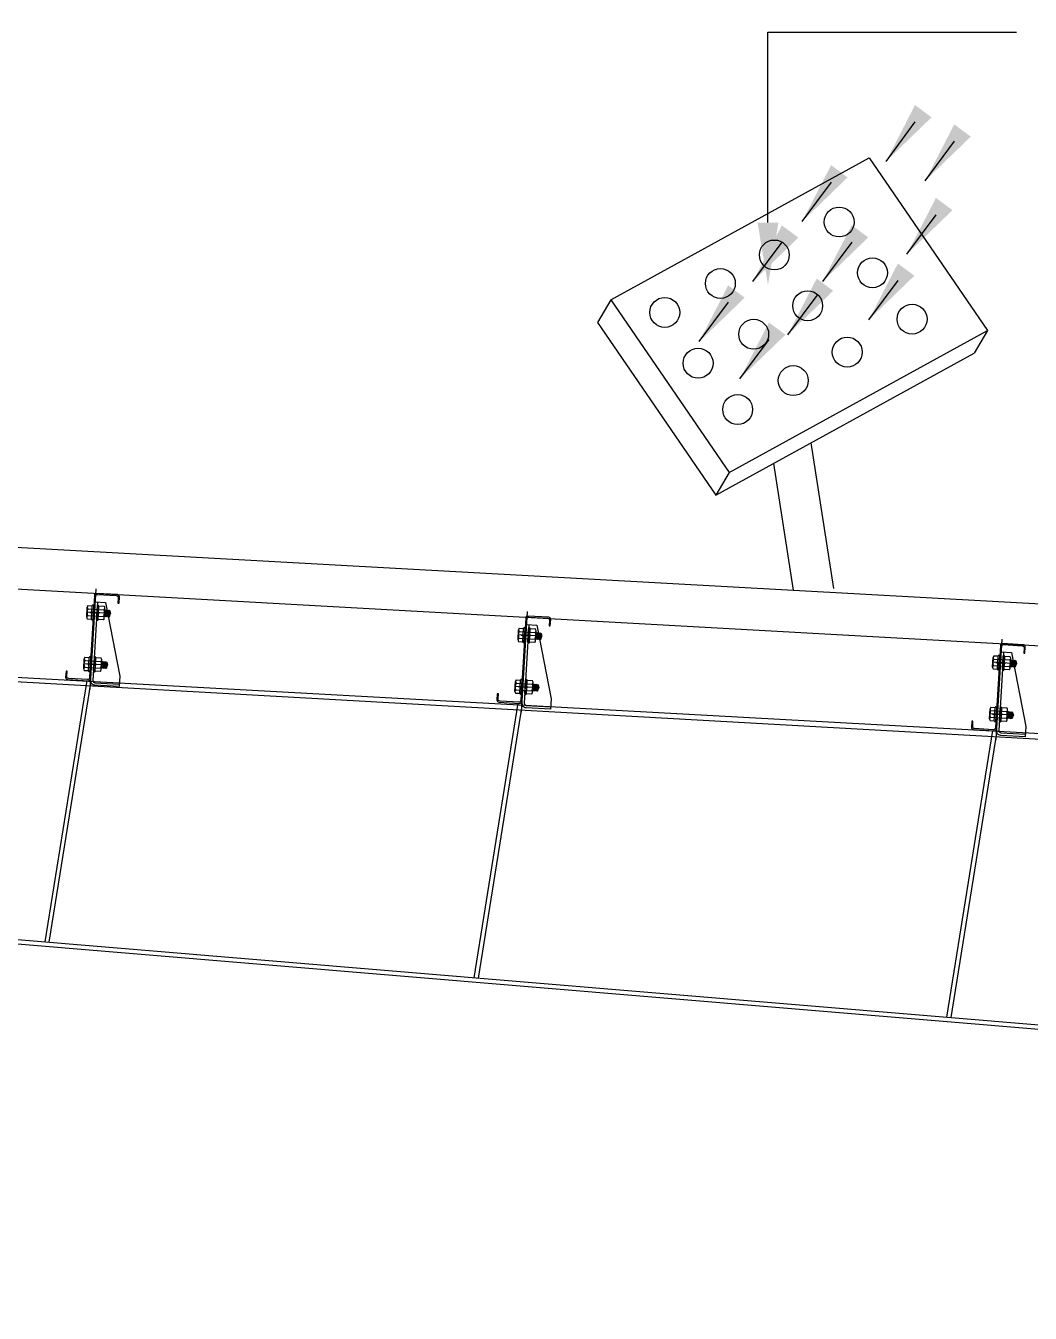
# Model space of a CAD drawing. Header units: metres. Extents: x 31037 to 31490, y -4422 to -3483.
# Drawn here: x 31283.174 to 31285.587, y -4401.51 to -4398.418 of the extents above; entities that cross this region are included whole.
import ezdxf

# ---------------------------------------------------------------- set-up
doc = ezdxf.new("R2010")
doc.units = ezdxf.units.M
doc.header["$LTSCALE"] = 30
doc.header["$MEASUREMENT"] = 0
doc.linetypes.add('DASHDOT', pattern=[1, 0.5, -0.25, 0, -0.25])
doc.layers.get('0').update_dxf_attribs({"color": 30, "lineweight": 40})
for name, color, linetype in [('COLUMN', 2, 'Continuous'), ('JSC-G-Grid Line', 250, 'DASHDOT'), ('JSC-U-Steel', 21, 'Continuous'), ('STEEL', 33, 'Continuous')]:
    doc.layers.add(name, color=color, linetype=linetype)
doc.layers.add('DIM', color=5, linetype='Continuous', lineweight=25)
doc.layers.add('JSC-4D-Bolt', color=240, linetype='Continuous', lineweight=18)
doc.styles.add('DIM', font='times.ttf')
doc.styles.add('ROMANS', font='stylu.ttf', dxfattribs={"width": 0.75})
doc.dimstyles.new('STANDARD$7', dxfattribs={"dimtxt": 0.18, "dimasz": 7, "dimexe": 0.18, "dimexo": 0.0625, "dimgap": 0.09, "dimtad": 0, "dimtih": 1, "dimtoh": 1, "dimdec": 3, "dimzin": 0, "dimdsep": 46, "dimtxsty": 'ROMANS', "dimcen": 0.09, "dimclrd": 3, "dimclrt": 2, "dimaunit": 1, "dimadec": 0, "dimazin": 0, "dimtfac": 1, "dimtdec": 3, "dimtofl": 0, "dimtmove": 2, "dimatfit": 3, "dimfxl": 0, "dimtolj": 1, "dimtzin": 0, "dimarcsym": 0})

msp = doc.modelspace()

# ---------------------------------------------------------------- linework, layer by layer
at = {"color": 0, "lineweight": 25}
for p, q in [((31283.32091, -4399.99044, -0.00012), (31283.22015, -4400.61813, -0.00012)), ((31283.33078, -4399.99203, -0.00012), (31283.23014, -4400.61896, -0.00012)), ((31284.35672, -4400.04487, -0.00012), (31284.25088, -4400.70424, -0.00012)), ((31284.3666, -4400.04646, -0.00012), (31284.26087, -4400.70507, -0.00012)), ((31285.49665, -4400.11085), (31285.38617, -4400.79908)), ((31285.50652, -4400.11243), (31285.39616, -4400.79991))]:
    msp.add_line(p, q, dxfattribs=at)
for points in [[(31167.82867, -4400.32318), (31195.40861, -4398.41783), (31224.35861, -4400.41783), (31260.50861, -4398.41783), (31295.28496, -4400.34183)], [(31167.83556, -4400.42294), (31195.40861, -4398.51807), (31224.35792, -4400.51802), (31260.50861, -4398.51798), (31295.27944, -4400.44168)]]:
    msp.add_lwpolyline(points, dxfattribs=at)
at = {"layer": 'COLUMN', "color": 0, "lineweight": 25}
for p, q in [((31284.57936, -4399.07586), (31285.19987, -4398.73481)), ((31285.19987, -4398.73481), (31285.48442, -4399.14962)), ((31284.57936, -4399.07586), (31284.54747, -4399.13041)), ((31284.57936, -4399.07586), (31284.86391, -4399.49067)), ((31284.54747, -4399.13041), (31284.83202, -4399.54521)), ((31284.86391, -4399.49067), (31285.48442, -4399.14962)), ((31285.48442, -4399.14962), (31285.45253, -4399.20417)), ((31284.83202, -4399.54521), (31285.45253, -4399.20417)), ((31285.05996, -4399.41993), (31285.11409, -4399.76941)), ((31284.86391, -4399.49067), (31284.83202, -4399.54521)), ((31284.97014, -4399.4693), (31285.0173, -4399.77378))]:
    msp.add_line(p, q, dxfattribs=at)
for centre in [(31285.12804, -4398.8892), (31284.9724, -4398.96837), (31285.20809, -4399.01122), (31284.84276, -4399.03681), (31285.05244, -4399.09039), (31284.70923, -4399.10637), (31285.30314, -4399.12252), (31284.9228, -4399.15883), (31285.1475, -4399.20169), (31284.78927, -4399.22839), (31285.01785, -4399.27013), (31284.88433, -4399.33969)]:
    msp.add_circle(centre, 0.03592, dxfattribs=at)
at = {"layer": 'DIM', "color": 0, "lineweight": 25}
msp.add_lwpolyline([(31284.95708, -4398.89066), (31284.95708, -4398.43293), (31285.55432, -4398.43293)], dxfattribs=at)
msp.add_solid([(31284.98208, -4398.89066), (31284.95708, -4399.04066), (31284.93208, -4398.89066)], dxfattribs=at)
at = {"layer": 'JSC-4D-Bolt', "color": 0, "linetype": 'Continuous', "lineweight": 25}
for p, q in [((31283.32092, -4399.83829, -0.00012), (31283.32233, -4399.81443, -0.00012)), ((31283.37797, -4399.82969, -0.00012), (31283.32163, -4399.82636, -0.00012)), ((31283.32342, -4399.81849, -0.00012), (31283.36273, -4399.82081, -0.00012)), ((31283.32389, -4399.81053, -0.00012), (31283.33415, -4399.81114, -0.00012)), ((31283.32822, -4399.82675, -0.00012), (31283.35163, -4399.82813, -0.00012)), ((31283.33228, -4399.84295, -0.00012), (31283.33415, -4399.81114, -0.00012)), ((31283.35262, -4399.82819, -0.00012), (31283.33361, -4399.82707, -0.00012)), ((31283.33609, -4399.84318, -0.00012), (31283.33797, -4399.81136, -0.00012)), ((31283.34462, -4399.84368, -0.00012), (31283.3465, -4399.81187, -0.00012)), ((31283.34843, -4399.84391, -0.00012), (31283.35031, -4399.81209, -0.00012)), ((31283.3632, -4399.81285, -0.00012), (31283.35031, -4399.81209, -0.00012)), ((31283.36289, -4399.84077, -0.00012), (31283.3643, -4399.81691, -0.00012)), ((31283.3649, -4399.83557, -0.00012), (31283.36347, -4399.83088, -0.00012)), ((31283.36672, -4399.83701, -0.00012), (31283.3637, -4399.82706, -0.00012)), ((31283.36772, -4399.83574, -0.00012), (31283.36392, -4399.82324, -0.00012)), ((31283.36402, -4399.82149, -0.00012), (31283.36501, -4399.82227, -0.00012)), ((31283.36501, -4399.82227, -0.00012), (31283.36601, -4399.821, -0.00012)), ((31283.36955, -4399.83717, -0.00012), (31283.36501, -4399.82227, -0.00012)), ((31283.37055, -4399.8359, -0.00012), (31283.36601, -4399.821, -0.00012)), ((31283.36601, -4399.821, -0.00012), (31283.36784, -4399.82244, -0.00012)), ((31283.36784, -4399.82244, -0.00012), (31283.36884, -4399.82117, -0.00012)), ((31283.37238, -4399.83734, -0.00012), (31283.36784, -4399.82244, -0.00012)), ((31283.37338, -4399.83607, -0.00012), (31283.36884, -4399.82117, -0.00012)), ((31283.36884, -4399.82117, -0.00012), (31283.37067, -4399.82261, -0.00012)), ((31283.37067, -4399.82261, -0.00012), (31283.37167, -4399.82133, -0.00012)), ((31283.3752, -4399.83751, -0.00012), (31283.37067, -4399.82261, -0.00012)), ((31283.3762, -4399.83624, -0.00012), (31283.37167, -4399.82133, -0.00012)), ((31283.37167, -4399.82133, -0.00012), (31283.37349, -4399.82277, -0.00012)), ((31283.37349, -4399.82277, -0.00012), (31283.3745, -4399.8215, -0.00012)), ((31283.37624, -4399.8318, -0.00012), (31283.37349, -4399.82277, -0.00012)), ((31283.37628, -4399.82737, -0.00012), (31283.3745, -4399.8215, -0.00012)), ((31283.3745, -4399.8215, -0.00012), (31283.37632, -4399.82294, -0.00012)), ((31283.3762, -4399.83624, -0.00012), (31283.37632, -4399.82294, -0.00012)), ((31283.3762, -4399.83624, -0.00012), (31283.37797, -4399.82969, -0.00012)), ((31283.37632, -4399.82294, -0.00012), (31283.37797, -4399.82969, -0.00012)), ((31283.32201, -4399.84235, -0.00012), (31283.33228, -4399.84295, -0.00012)), ((31283.32248, -4399.83439, -0.00012), (31283.3618, -4399.83672, -0.00012)), ((31283.36133, -4399.84467, -0.00012), (31283.34843, -4399.84391, -0.00012)), ((31283.36312, -4399.83679, -0.00012), (31283.36389, -4399.83684, -0.00012)), ((31283.36389, -4399.83684, -0.00012), (31283.36324, -4399.8347, -0.00012)), ((31283.36389, -4399.83684, -0.00012), (31283.3649, -4399.83557, -0.00012)), ((31283.3649, -4399.83557, -0.00012), (31283.36672, -4399.83701, -0.00012)), ((31283.36672, -4399.83701, -0.00012), (31283.36772, -4399.83574, -0.00012)), ((31283.36772, -4399.83574, -0.00012), (31283.36955, -4399.83717, -0.00012)), ((31283.36955, -4399.83717, -0.00012), (31283.37055, -4399.8359, -0.00012)), ((31283.37055, -4399.8359, -0.00012), (31283.37238, -4399.83734, -0.00012)), ((31283.37238, -4399.83734, -0.00012), (31283.37338, -4399.83607, -0.00012)), ((31283.37338, -4399.83607, -0.00012), (31283.3752, -4399.83751, -0.00012)), ((31283.3752, -4399.83751, -0.00012), (31283.3762, -4399.83624, -0.00012)), ((31284.35674, -4399.89272, -0.00012), (31284.35815, -4399.86886, -0.00012)), ((31284.41378, -4399.88412, -0.00012), (31284.35744, -4399.88079, -0.00012)), ((31284.3583, -4399.88882, -0.00012), (31284.39761, -4399.89114, -0.00012)), ((31284.35924, -4399.87291, -0.00012), (31284.39855, -4399.87523, -0.00012)), ((31284.35971, -4399.86496, -0.00012), (31284.36997, -4399.86557, -0.00012)), ((31284.36404, -4399.88118, -0.00012), (31284.38744, -4399.88256, -0.00012)), ((31284.36809, -4399.89738, -0.00012), (31284.36997, -4399.86557, -0.00012)), ((31284.38844, -4399.88262, -0.00012), (31284.36943, -4399.8815, -0.00012)), ((31284.3719, -4399.89761, -0.00012), (31284.37378, -4399.86579, -0.00012)), ((31284.38044, -4399.89811, -0.00012), (31284.38232, -4399.86629, -0.00012)), ((31284.38425, -4399.89834, -0.00012), (31284.38613, -4399.86652, -0.00012)), ((31284.39902, -4399.86728, -0.00012), (31284.38613, -4399.86652, -0.00012)), ((31284.3987, -4399.8952, -0.00012), (31284.40011, -4399.87134, -0.00012)), ((31284.39894, -4399.89122, -0.00012), (31284.39971, -4399.89127, -0.00012)), ((31284.39971, -4399.89127, -0.00012), (31284.39906, -4399.88913, -0.00012)), ((31284.40071, -4399.89, -0.00012), (31284.39929, -4399.88531, -0.00012)), ((31284.40254, -4399.89143, -0.00012), (31284.39951, -4399.88149, -0.00012)), ((31284.39971, -4399.89127, -0.00012), (31284.40071, -4399.89, -0.00012)), ((31284.40354, -4399.89016, -0.00012), (31284.39974, -4399.87767, -0.00012)), ((31284.39984, -4399.87592, -0.00012), (31284.40083, -4399.8767, -0.00012)), ((31284.40071, -4399.89, -0.00012), (31284.40254, -4399.89143, -0.00012)), ((31284.40083, -4399.8767, -0.00012), (31284.40183, -4399.87543, -0.00012)), ((31284.40537, -4399.8916, -0.00012), (31284.40083, -4399.8767, -0.00012)), ((31284.40637, -4399.89033, -0.00012), (31284.40183, -4399.87543, -0.00012)), ((31284.40183, -4399.87543, -0.00012), (31284.40366, -4399.87687, -0.00012)), ((31284.40254, -4399.89143, -0.00012), (31284.40354, -4399.89016, -0.00012)), ((31284.40354, -4399.89016, -0.00012), (31284.40537, -4399.8916, -0.00012)), ((31284.40366, -4399.87687, -0.00012), (31284.40466, -4399.8756, -0.00012)), ((31284.40819, -4399.89177, -0.00012), (31284.40366, -4399.87687, -0.00012)), ((31284.40919, -4399.8905, -0.00012), (31284.40466, -4399.8756, -0.00012)), ((31284.40466, -4399.8756, -0.00012), (31284.40649, -4399.87703, -0.00012)), ((31284.40537, -4399.8916, -0.00012), (31284.40637, -4399.89033, -0.00012)), ((31284.40637, -4399.89033, -0.00012), (31284.40819, -4399.89177, -0.00012)), ((31284.40649, -4399.87703, -0.00012), (31284.40749, -4399.87576, -0.00012)), ((31284.41102, -4399.89193, -0.00012), (31284.40649, -4399.87703, -0.00012)), ((31284.41202, -4399.89066, -0.00012), (31284.40749, -4399.87576, -0.00012)), ((31284.40749, -4399.87576, -0.00012), (31284.40931, -4399.8772, -0.00012)), ((31284.40819, -4399.89177, -0.00012), (31284.40919, -4399.8905, -0.00012)), ((31284.40919, -4399.8905, -0.00012), (31284.41102, -4399.89193, -0.00012)), ((31284.40931, -4399.8772, -0.00012), (31284.41031, -4399.87593, -0.00012)), ((31284.41206, -4399.88623, -0.00012), (31284.40931, -4399.8772, -0.00012)), ((31284.4121, -4399.8818, -0.00012), (31284.41031, -4399.87593, -0.00012)), ((31284.41031, -4399.87593, -0.00012), (31284.41214, -4399.87737, -0.00012)), ((31284.41102, -4399.89193, -0.00012), (31284.41202, -4399.89066, -0.00012)), ((31284.41202, -4399.89066, -0.00012), (31284.41214, -4399.87737, -0.00012)), ((31284.41202, -4399.89066, -0.00012), (31284.41378, -4399.88412, -0.00012)), ((31284.41214, -4399.87737, -0.00012), (31284.41378, -4399.88412, -0.00012)), ((31284.35783, -4399.89678, -0.00012), (31284.36809, -4399.89738, -0.00012)), ((31284.39714, -4399.8991, -0.00012), (31284.38425, -4399.89834, -0.00012)), ((31283.31361, -4399.96208, -0.00012), (31283.31502, -4399.93821, -0.00012)), ((31283.37066, -4399.95347, -0.00012), (31283.31432, -4399.95015, -0.00012)), ((31283.31611, -4399.94227, -0.00012), (31283.35543, -4399.94459, -0.00012)), ((31283.31658, -4399.93432, -0.00012), (31283.32684, -4399.93492, -0.00012)), ((31283.32091, -4399.95054, -0.00012), (31283.34432, -4399.95192, -0.00012)), ((31283.32497, -4399.96674, -0.00012), (31283.32684, -4399.93492, -0.00012)), ((31283.34532, -4399.95198, -0.00012), (31283.3263, -4399.95085, -0.00012)), ((31283.32878, -4399.96696, -0.00012), (31283.33066, -4399.93515, -0.00012)), ((31283.33731, -4399.96747, -0.00012), (31283.33919, -4399.93565, -0.00012)), ((31283.34112, -4399.96769, -0.00012), (31283.343, -4399.93588, -0.00012)), ((31283.35589, -4399.93664, -0.00012), (31283.343, -4399.93588, -0.00012)), ((31283.35558, -4399.96456, -0.00012), (31283.35699, -4399.94069, -0.00012)), ((31283.35759, -4399.95935, -0.00012), (31283.35616, -4399.95467, -0.00012)), ((31283.35941, -4399.96079, -0.00012), (31283.35639, -4399.95085, -0.00012)), ((31283.36041, -4399.95952, -0.00012), (31283.35661, -4399.94703, -0.00012)), ((31283.35671, -4399.94528, -0.00012), (31283.3577, -4399.94606, -0.00012)), ((31283.3577, -4399.94606, -0.00012), (31283.35871, -4399.94479, -0.00012)), ((31283.36224, -4399.96096, -0.00012), (31283.3577, -4399.94606, -0.00012)), ((31283.36324, -4399.95969, -0.00012), (31283.35871, -4399.94479, -0.00012)), ((31283.35871, -4399.94479, -0.00012), (31283.36053, -4399.94622, -0.00012)), ((31283.36053, -4399.94622, -0.00012), (31283.36153, -4399.94495, -0.00012)), ((31283.36507, -4399.96112, -0.00012), (31283.36053, -4399.94622, -0.00012)), ((31283.36607, -4399.95985, -0.00012), (31283.36153, -4399.94495, -0.00012)), ((31283.36153, -4399.94495, -0.00012), (31283.36336, -4399.94639, -0.00012)), ((31283.36336, -4399.94639, -0.00012), (31283.36436, -4399.94512, -0.00012)), ((31283.36789, -4399.96129, -0.00012), (31283.36336, -4399.94639, -0.00012)), ((31283.36889, -4399.96002, -0.00012), (31283.36436, -4399.94512, -0.00012)), ((31283.36436, -4399.94512, -0.00012), (31283.36618, -4399.94656, -0.00012)), ((31283.36618, -4399.94656, -0.00012), (31283.36719, -4399.94529, -0.00012)), ((31283.36893, -4399.95559, -0.00012), (31283.36618, -4399.94656, -0.00012)), ((31283.36897, -4399.95116, -0.00012), (31283.36719, -4399.94529, -0.00012)), ((31283.36719, -4399.94529, -0.00012), (31283.36901, -4399.94672, -0.00012)), ((31283.36889, -4399.96002, -0.00012), (31283.36901, -4399.94672, -0.00012)), ((31283.36889, -4399.96002, -0.00012), (31283.37066, -4399.95347, -0.00012)), ((31283.36901, -4399.94672, -0.00012), (31283.37066, -4399.95347, -0.00012)), ((31285.49666, -4399.9587), (31285.49807, -4399.93483)), ((31285.55371, -4399.95009), (31285.49737, -4399.94676)), ((31285.49822, -4399.9548), (31285.53754, -4399.95712)), ((31285.49916, -4399.93889), (31285.53848, -4399.94121)), ((31285.49963, -4399.93093), (31285.5099, -4399.93154)), ((31285.50397, -4399.94715), (31285.52737, -4399.94854)), ((31285.50802, -4399.96336), (31285.5099, -4399.93154)), ((31285.52837, -4399.9486), (31285.50936, -4399.94747)), ((31285.51183, -4399.96358), (31285.51371, -4399.93177)), ((31285.52036, -4399.96409), (31285.52224, -4399.93227)), ((31285.52418, -4399.96431), (31285.52605, -4399.9325)), ((31285.53895, -4399.93326), (31285.52605, -4399.9325)), ((31285.53863, -4399.96117), (31285.54004, -4399.93731)), ((31285.53964, -4399.95724), (31285.53899, -4399.95511)), ((31285.54064, -4399.95597), (31285.53921, -4399.95129)), ((31285.54246, -4399.95741), (31285.53944, -4399.94747)), ((31285.53964, -4399.95724), (31285.54064, -4399.95597)), ((31285.54346, -4399.95614), (31285.53966, -4399.94365)), ((31285.53977, -4399.9419), (31285.54076, -4399.94268)), ((31285.54064, -4399.95597), (31285.54246, -4399.95741)), ((31285.54076, -4399.94268), (31285.54176, -4399.9414)), ((31285.54529, -4399.95758), (31285.54076, -4399.94268)), ((31285.54629, -4399.95631), (31285.54176, -4399.9414)), ((31285.54176, -4399.9414), (31285.54358, -4399.94284)), ((31285.54246, -4399.95741), (31285.54346, -4399.95614)), ((31285.54346, -4399.95614), (31285.54529, -4399.95758)), ((31285.54358, -4399.94284), (31285.54458, -4399.94157)), ((31285.54812, -4399.95774), (31285.54358, -4399.94284)), ((31285.54912, -4399.95647), (31285.54458, -4399.94157)), ((31285.54458, -4399.94157), (31285.54641, -4399.94301)), ((31285.54529, -4399.95758), (31285.54629, -4399.95631)), ((31285.54629, -4399.95631), (31285.54812, -4399.95774)), ((31285.54641, -4399.94301), (31285.54741, -4399.94174)), ((31285.55094, -4399.95791), (31285.54641, -4399.94301)), ((31285.55195, -4399.95664), (31285.54741, -4399.94174)), ((31285.54741, -4399.94174), (31285.54924, -4399.94318)), ((31285.54812, -4399.95774), (31285.54912, -4399.95647)), ((31285.54912, -4399.95647), (31285.55094, -4399.95791)), ((31285.54924, -4399.94318), (31285.55024, -4399.94191)), ((31285.55198, -4399.95221), (31285.54924, -4399.94318)), ((31285.55202, -4399.94778), (31285.55024, -4399.94191)), ((31285.55024, -4399.94191), (31285.55206, -4399.94334)), ((31285.55094, -4399.95791), (31285.55195, -4399.95664)), ((31285.55195, -4399.95664), (31285.55206, -4399.94334)), ((31285.55195, -4399.95664), (31285.55371, -4399.95009)), ((31285.55206, -4399.94334), (31285.55371, -4399.95009)), ((31283.3147, -4399.96613, -0.00012), (31283.32497, -4399.96674, -0.00012)), ((31283.31517, -4399.95818, -0.00012), (31283.35449, -4399.9605, -0.00012)), ((31283.35402, -4399.96845, -0.00012), (31283.34112, -4399.96769, -0.00012)), ((31283.35581, -4399.96058, -0.00012), (31283.35658, -4399.96062, -0.00012)), ((31283.35658, -4399.96062, -0.00012), (31283.35593, -4399.95849, -0.00012)), ((31283.35658, -4399.96062, -0.00012), (31283.35759, -4399.95935, -0.00012)), ((31283.35759, -4399.95935, -0.00012), (31283.35941, -4399.96079, -0.00012)), ((31283.35941, -4399.96079, -0.00012), (31283.36041, -4399.95952, -0.00012)), ((31283.36041, -4399.95952, -0.00012), (31283.36224, -4399.96096, -0.00012)), ((31283.36224, -4399.96096, -0.00012), (31283.36324, -4399.95969, -0.00012)), ((31283.36324, -4399.95969, -0.00012), (31283.36507, -4399.96112, -0.00012)), ((31283.36507, -4399.96112, -0.00012), (31283.36607, -4399.95985, -0.00012)), ((31283.36607, -4399.95985, -0.00012), (31283.36789, -4399.96129, -0.00012)), ((31283.36789, -4399.96129, -0.00012), (31283.36889, -4399.96002, -0.00012)), ((31285.49775, -4399.96275), (31285.50802, -4399.96336)), ((31285.53707, -4399.96507), (31285.52418, -4399.96431)), ((31285.53886, -4399.9572), (31285.53964, -4399.95724)), ((31284.34943, -4400.0165, -0.00012), (31284.35084, -4399.99264, -0.00012)), ((31284.40647, -4400.0079, -0.00012), (31284.35013, -4400.00457, -0.00012)), ((31284.35099, -4400.01261, -0.00012), (31284.3903, -4400.01493, -0.00012)), ((31284.35193, -4399.9967, -0.00012), (31284.39124, -4399.99902, -0.00012)), ((31284.3524, -4399.98874, -0.00012), (31284.36266, -4399.98935, -0.00012)), ((31284.35673, -4400.00496, -0.00012), (31284.38013, -4400.00634, -0.00012)), ((31284.36078, -4400.02117, -0.00012), (31284.36266, -4399.98935, -0.00012)), ((31284.38113, -4400.0064, -0.00012), (31284.36212, -4400.00528, -0.00012)), ((31284.3646, -4400.02139, -0.00012), (31284.36647, -4399.98957, -0.00012)), ((31284.37313, -4400.02189, -0.00012), (31284.37501, -4399.99008, -0.00012)), ((31284.37694, -4400.02212, -0.00012), (31284.37882, -4399.9903, -0.00012)), ((31284.39171, -4399.99107, -0.00012), (31284.37882, -4399.9903, -0.00012)), ((31284.39139, -4400.01898, -0.00012), (31284.3928, -4399.99512, -0.00012)), ((31284.39163, -4400.01501, -0.00012), (31284.3924, -4400.01505, -0.00012)), ((31284.3924, -4400.01505, -0.00012), (31284.39175, -4400.01292, -0.00012)), ((31284.3934, -4400.01378, -0.00012), (31284.39198, -4400.0091, -0.00012)), ((31284.39523, -4400.01522, -0.00012), (31284.3922, -4400.00528, -0.00012)), ((31284.3924, -4400.01505, -0.00012), (31284.3934, -4400.01378, -0.00012)), ((31284.39623, -4400.01395, -0.00012), (31284.39243, -4400.00146, -0.00012)), ((31284.39253, -4399.99971, -0.00012), (31284.39352, -4400.00048, -0.00012)), ((31284.3934, -4400.01378, -0.00012), (31284.39523, -4400.01522, -0.00012)), ((31284.39352, -4400.00048, -0.00012), (31284.39452, -4399.99921, -0.00012)), ((31284.39806, -4400.01539, -0.00012), (31284.39352, -4400.00048, -0.00012)), ((31284.39906, -4400.01411, -0.00012), (31284.39452, -4399.99921, -0.00012)), ((31284.39452, -4399.99921, -0.00012), (31284.39635, -4400.00065, -0.00012)), ((31284.39523, -4400.01522, -0.00012), (31284.39623, -4400.01395, -0.00012)), ((31284.39623, -4400.01395, -0.00012), (31284.39806, -4400.01539, -0.00012)), ((31284.39635, -4400.00065, -0.00012), (31284.39735, -4399.99938, -0.00012)), ((31284.40088, -4400.01555, -0.00012), (31284.39635, -4400.00065, -0.00012)), ((31284.40188, -4400.01428, -0.00012), (31284.39735, -4399.99938, -0.00012)), ((31284.39735, -4399.99938, -0.00012), (31284.39918, -4400.00082, -0.00012)), ((31284.39806, -4400.01539, -0.00012), (31284.39906, -4400.01411, -0.00012)), ((31284.39906, -4400.01411, -0.00012), (31284.40088, -4400.01555, -0.00012)), ((31284.39918, -4400.00082, -0.00012), (31284.40018, -4399.99955, -0.00012)), ((31284.40371, -4400.01572, -0.00012), (31284.39918, -4400.00082, -0.00012)), ((31284.40471, -4400.01445, -0.00012), (31284.40018, -4399.99955, -0.00012)), ((31284.40018, -4399.99955, -0.00012), (31284.402, -4400.00098, -0.00012)), ((31284.40088, -4400.01555, -0.00012), (31284.40188, -4400.01428, -0.00012)), ((31284.40188, -4400.01428, -0.00012), (31284.40371, -4400.01572, -0.00012)), ((31284.402, -4400.00098, -0.00012), (31284.403, -4399.99971, -0.00012)), ((31284.40475, -4400.01002, -0.00012), (31284.402, -4400.00098, -0.00012)), ((31284.40479, -4400.00558, -0.00012), (31284.403, -4399.99971, -0.00012)), ((31284.403, -4399.99971, -0.00012), (31284.40483, -4400.00115, -0.00012)), ((31284.40371, -4400.01572, -0.00012), (31284.40471, -4400.01445, -0.00012)), ((31284.40471, -4400.01445, -0.00012), (31284.40483, -4400.00115, -0.00012)), ((31284.40471, -4400.01445, -0.00012), (31284.40647, -4400.0079, -0.00012)), ((31284.40483, -4400.00115, -0.00012), (31284.40647, -4400.0079, -0.00012)), ((31284.35052, -4400.02056, -0.00012), (31284.36078, -4400.02117, -0.00012)), ((31284.38983, -4400.02288, -0.00012), (31284.37694, -4400.02212, -0.00012)), ((31285.48935, -4400.08248), (31285.49076, -4400.05862)), ((31285.5464, -4400.07388), (31285.49006, -4400.07055)), ((31285.49091, -4400.07858), (31285.53023, -4400.0809)), ((31285.49185, -4400.06267), (31285.53117, -4400.06499)), ((31285.49232, -4400.05472), (31285.50259, -4400.05533)), ((31285.49666, -4400.07094), (31285.52006, -4400.07232)), ((31285.50071, -4400.08714), (31285.50259, -4400.05533)), ((31285.52106, -4400.07238), (31285.50205, -4400.07126)), ((31285.50452, -4400.08737), (31285.5064, -4400.05555)), ((31285.51305, -4400.08787), (31285.51493, -4400.05605)), ((31285.51687, -4400.0881), (31285.51874, -4400.05628)), ((31285.53164, -4400.05704), (31285.51874, -4400.05628)), ((31285.53132, -4400.08496), (31285.53273, -4400.0611)), ((31285.53233, -4400.08103), (31285.53168, -4400.07889)), ((31285.53333, -4400.07976), (31285.5319, -4400.07507)), ((31285.53515, -4400.08119), (31285.53213, -4400.07125)), ((31285.53233, -4400.08103), (31285.53333, -4400.07976)), ((31285.53615, -4400.07992), (31285.53235, -4400.06743)), ((31285.53246, -4400.06568), (31285.53345, -4400.06646)), ((31285.53333, -4400.07976), (31285.53515, -4400.08119)), ((31285.53345, -4400.06646), (31285.53445, -4400.06519)), ((31285.53798, -4400.08136), (31285.53345, -4400.06646)), ((31285.53898, -4400.08009), (31285.53445, -4400.06519)), ((31285.53445, -4400.06519), (31285.53627, -4400.06663)), ((31285.53515, -4400.08119), (31285.53615, -4400.07992)), ((31285.53615, -4400.07992), (31285.53798, -4400.08136)), ((31285.53627, -4400.06663), (31285.53727, -4400.06536)), ((31285.54081, -4400.08153), (31285.53627, -4400.06663)), ((31285.54181, -4400.08026), (31285.53727, -4400.06536)), ((31285.53727, -4400.06536), (31285.5391, -4400.06679)), ((31285.53798, -4400.08136), (31285.53898, -4400.08009)), ((31285.53898, -4400.08009), (31285.54081, -4400.08153)), ((31285.5391, -4400.06679), (31285.5401, -4400.06552)), ((31285.54363, -4400.08169), (31285.5391, -4400.06679)), ((31285.54464, -4400.08042), (31285.5401, -4400.06552)), ((31285.5401, -4400.06552), (31285.54193, -4400.06696)), ((31285.54081, -4400.08153), (31285.54181, -4400.08026)), ((31285.54181, -4400.08026), (31285.54363, -4400.08169)), ((31285.54193, -4400.06696), (31285.54293, -4400.06569)), ((31285.54468, -4400.07599), (31285.54193, -4400.06696)), ((31285.54471, -4400.07156), (31285.54293, -4400.06569)), ((31285.54293, -4400.06569), (31285.54475, -4400.06713)), ((31285.54363, -4400.08169), (31285.54464, -4400.08042)), ((31285.54464, -4400.08042), (31285.54475, -4400.06713)), ((31285.54464, -4400.08042), (31285.5464, -4400.07388)), ((31285.54475, -4400.06713), (31285.5464, -4400.07388)), ((31285.49045, -4400.08654), (31285.50071, -4400.08714)), ((31285.52976, -4400.08886), (31285.51687, -4400.0881)), ((31285.53155, -4400.08098), (31285.53233, -4400.08103))]:
    msp.add_line(p, q, dxfattribs=at)
for centre, radius, start, end in [((31283.34615, -4399.82781, -0.00012), 0.02457, 157.69559, 195.54488), ((31283.32896, -4399.81482, -0.00012), 0.00664, 139.75034, 213.49013), ((31283.33606, -4399.81125, -0.00012), 0.00191, 356.62051, 176.62051), ((31283.34841, -4399.81198, -0.00012), 0.00191, 356.62051, 176.62051), ((31283.33907, -4399.82739, -0.00012), 0.02457, 337.69559, 15.54488), ((31283.35767, -4399.81652, -0.00012), 0.00664, 319.75034, 33.49013), ((31283.32755, -4399.83868, -0.00012), 0.00664, 139.75034, 213.49013), ((31283.33418, -4399.84307, -0.00012), 0.00191, 176.62051, 356.62051), ((31283.34653, -4399.8438, -0.00012), 0.00191, 176.62051, 356.62051), ((31283.35626, -4399.84038, -0.00012), 0.00664, 319.75034, 33.49013), ((31284.37188, -4399.86568, -0.00012), 0.00191, 356.62051, 176.62051), ((31284.36337, -4399.89311, -0.00012), 0.00664, 139.75034, 213.49013), ((31284.38197, -4399.88224, -0.00012), 0.02457, 157.69559, 195.54488), ((31284.36478, -4399.86925, -0.00012), 0.00664, 139.75034, 213.49013), ((31284.38422, -4399.86641, -0.00012), 0.00191, 356.62051, 176.62051), ((31284.39208, -4399.89481, -0.00012), 0.00664, 319.75034, 33.49013), ((31284.37488, -4399.88182, -0.00012), 0.02457, 337.69559, 15.54488), ((31284.39348, -4399.87094, -0.00012), 0.00664, 319.75034, 33.49013), ((31284.37, -4399.89749, -0.00012), 0.00191, 176.62051, 356.62051), ((31284.38235, -4399.89822, -0.00012), 0.00191, 176.62051, 356.62051), ((31283.33884, -4399.95159, -0.00012), 0.02457, 157.69559, 195.54488), ((31283.32165, -4399.93861, -0.00012), 0.00664, 139.75034, 213.49013), ((31283.32875, -4399.93503, -0.00012), 0.00191, 356.62051, 176.62051), ((31283.3411, -4399.93576, -0.00012), 0.00191, 356.62051, 176.62051), ((31283.33176, -4399.95118, -0.00012), 0.02457, 337.69559, 15.54488), ((31283.35036, -4399.9403, -0.00012), 0.00664, 319.75034, 33.49013), ((31285.50329, -4399.95909), 0.00664, 139.75034, 213.49013), ((31285.52189, -4399.94821), 0.02457, 157.69559, 195.54488), ((31285.5047, -4399.93523), 0.00664, 139.75034, 213.49013), ((31285.5118, -4399.93165), 0.00191, 356.62051, 176.62051), ((31285.52415, -4399.93238), 0.00191, 356.62051, 176.62051), ((31285.51481, -4399.94779), 0.02457, 337.69559, 15.54488), ((31285.53341, -4399.93692), 0.00664, 319.75034, 33.49013), ((31283.32024, -4399.96247, -0.00012), 0.00664, 139.75034, 213.49013), ((31283.32687, -4399.96685, -0.00012), 0.00191, 176.62051, 356.62051), ((31283.33922, -4399.96758, -0.00012), 0.00191, 176.62051, 356.62051), ((31283.34895, -4399.96416, -0.00012), 0.00664, 319.75034, 33.49013), ((31284.36457, -4399.98946, -0.00012), 0.00191, 356.62051, 176.62051), ((31285.50992, -4399.96347), 0.00191, 176.62051, 356.62051), ((31285.52227, -4399.9642), 0.00191, 176.62051, 356.62051), ((31285.532, -4399.96078), 0.00664, 319.75034, 33.49013), ((31284.35606, -4400.0169, -0.00012), 0.00664, 139.75034, 213.49013), ((31284.37466, -4400.00602, -0.00012), 0.02457, 157.69559, 195.54488), ((31284.35747, -4399.99303, -0.00012), 0.00664, 139.75034, 213.49013), ((31284.37691, -4399.99019, -0.00012), 0.00191, 356.62051, 176.62051), ((31284.38477, -4400.01859, -0.00012), 0.00664, 319.75034, 33.49013), ((31284.36757, -4400.0056, -0.00012), 0.02457, 337.69559, 15.54488), ((31284.38618, -4399.99473, -0.00012), 0.00664, 319.75034, 33.49013), ((31284.36269, -4400.02128, -0.00012), 0.00191, 176.62051, 356.62051), ((31284.37504, -4400.02201, -0.00012), 0.00191, 176.62051, 356.62051), ((31285.49598, -4400.08287), 0.00664, 139.75034, 213.49013), ((31285.51458, -4400.072), 0.02457, 157.69559, 195.54488), ((31285.49739, -4400.05901), 0.00664, 139.75034, 213.49013), ((31285.50449, -4400.05544), 0.00191, 356.62051, 176.62051), ((31285.51684, -4400.05617), 0.00191, 356.62051, 176.62051), ((31285.5075, -4400.07158), 0.02457, 337.69559, 15.54488), ((31285.5261, -4400.0607), 0.00664, 319.75034, 33.49013), ((31285.50261, -4400.08725), 0.00191, 176.62051, 356.62051), ((31285.51496, -4400.08798), 0.00191, 176.62051, 356.62051), ((31285.52469, -4400.08457), 0.00664, 319.75034, 33.49013)]:
    msp.add_arc(centre, radius, start, end, dxfattribs=at)
at = {"layer": 'JSC-G-Grid Line', "color": 0, "lineweight": 25}
for p, q in [((31283.34294, -4399.77038, -0.00012), (31283.32867, -4400.01209, -0.00012)), ((31284.37876, -4399.82481, -0.00012), (31284.36448, -4400.06652, -0.00012)), ((31285.51868, -4399.89079), (31285.50441, -4400.1325))]:
    msp.add_line(p, q, dxfattribs=at)
at = {"layer": 'JSC-U-Steel', "color": 0, "lineweight": 25}
for p, q in [((31293.77861, -4400.56781, -0.00007), (31282.53408, -4399.949, -0.00007)), ((31282.49741, -4400.56777, -0.00007), (31293.77861, -4401.51023, -0.00007))]:
    msp.add_line(p, q, dxfattribs=at)
at = {"layer": 'JSC-U-Steel', "color": 0, "lineweight": 25, "elevation": -0.00012}
for points in [[(31283.39593, -4399.80433), (31283.39848, -4399.80448), (31283.39936, -4399.7895, 0.4142136), (31283.39466, -4399.78422), (31283.34475, -4399.78127, 0.4142136), (31283.33947, -4399.78597), (31283.32779, -4399.98362, -0.4142136), (31283.32251, -4399.98832), (31283.27769, -4399.98567, -0.4142136), (31283.27299, -4399.98039), (31283.27372, -4399.96796), (31283.27118, -4399.96781), (31283.27029, -4399.98278, 0.4142136), (31283.27499, -4399.98807), (31283.3249, -4399.99102, 0.4142136), (31283.33019, -4399.98632), (31283.34186, -4399.78866, -0.4142136), (31283.34715, -4399.78397), (31283.39197, -4399.78661, -0.4142136), (31283.39667, -4399.7919), (31283.39593, -4399.80433)], [(31283.34709, -4399.80182), (31283.33595, -4399.99049, 0.4142136), (31283.34065, -4399.99578), (31283.39955, -4399.99926)], [(31284.43175, -4399.85876), (31284.43429, -4399.85891), (31284.43518, -4399.84393, 0.4142136), (31284.43048, -4399.83865), (31284.38057, -4399.8357, 0.4142136), (31284.37528, -4399.8404), (31284.36361, -4400.03805, -0.4142136), (31284.35833, -4400.04275), (31284.3135, -4400.0401, -0.4142136), (31284.30881, -4400.03481), (31284.30954, -4400.02239), (31284.30699, -4400.02224), (31284.30611, -4400.03721, 0.4142136), (31284.31081, -4400.0425), (31284.36072, -4400.04544, 0.4142136), (31284.36601, -4400.04075), (31284.37768, -4399.84309, -0.4142136), (31284.38296, -4399.83839), (31284.42779, -4399.84104, -0.4142136), (31284.43248, -4399.84633), (31284.43175, -4399.85876)], [(31284.38291, -4399.85625), (31284.37177, -4400.04492, 0.4142136), (31284.37647, -4400.05021), (31284.43536, -4400.05368)]]:
    msp.add_lwpolyline(points, format="xyb", dxfattribs=at)
for points in [[(31283.40067, -4399.98029), (31283.39919, -4400.00525), (31283.3403, -4400.00177, -0.4142136), (31283.32996, -4399.99014), (31283.3411, -4399.80147), (31283.36606, -4399.80294)], [(31284.43648, -4400.03472), (31284.43501, -4400.05967), (31284.37611, -4400.05619, -0.4142136), (31284.36578, -4400.04457), (31284.37692, -4399.85589), (31284.40188, -4399.85737)]]:
    msp.add_lwpolyline(points, format="xyb", close=True, dxfattribs=at)
at = {"layer": 'JSC-U-Steel', "color": 0, "lineweight": 25}
for points in [[(31285.57167, -4399.92473), (31285.57422, -4399.92488), (31285.5751, -4399.90991, 0.4142136), (31285.57041, -4399.90462), (31285.52049, -4399.90167, 0.4142136), (31285.51521, -4399.90637), (31285.50354, -4400.10403, -0.4142136), (31285.49825, -4400.10872), (31285.45343, -4400.10608, -0.4142136), (31285.44873, -4400.10079), (31285.44946, -4400.08836), (31285.44692, -4400.08821), (31285.44603, -4400.10319, 0.4142136), (31285.45073, -4400.10847), (31285.50064, -4400.11142, 0.4142136), (31285.50593, -4400.10672), (31285.5176, -4399.90907, -0.4142136), (31285.52289, -4399.90437), (31285.56771, -4399.90702, -0.4142136), (31285.57241, -4399.9123), (31285.57167, -4399.92473)], [(31285.52284, -4399.92222), (31285.51169, -4400.11089, 0.4142136), (31285.51639, -4400.11618), (31285.57529, -4400.11966)]]:
    msp.add_lwpolyline(points, format="xyb", dxfattribs=at)
msp.add_lwpolyline([(31285.57641, -4400.10069), (31285.57494, -4400.12565), (31285.51604, -4400.12217, -0.4142136), (31285.50571, -4400.11054), (31285.51685, -4399.92187), (31285.5418, -4399.92334)], format="xyb", close=True, dxfattribs=at)
at = {"layer": 'STEEL', "color": 0, "lineweight": 25}
for p, q in [((31293.77861, -4400.59063, -0.00007), (31282.51777, -4399.95811, -0.00007)), ((31282.49775, -4400.55778, -0.00007), (31293.77861, -4401.50019, -0.00007))]:
    msp.add_line(p, q, dxfattribs=at)

# ---------------------------------------------------------------- leaders
at = {"layer": 'COLUMN', "color": 0, "lineweight": 25}
for points in [[(31285.2407, -4398.74353), (31285.31099, -4398.6488)], [(31285.33492, -4398.78993), (31285.4052, -4398.69521)], [(31285.33492, -4398.78993), (31285.4052, -4398.69521)], [(31285.03918, -4398.88788), (31285.10946, -4398.79315)], [(31285.29096, -4398.96645), (31285.36124, -4398.87172)], [(31285.29096, -4398.96645), (31285.36124, -4398.87172)], [(31284.92084, -4399.03245), (31284.99112, -4398.93772)], [(31285.08869, -4399.03202), (31285.15897, -4398.93729)], [(31285.19953, -4399.12404), (31285.26981, -4399.02932)], [(31285.00458, -4399.1601), (31285.07486, -4399.06537)], [(31284.79203, -4399.17661), (31284.86231, -4399.08188)], [(31284.88981, -4399.26577), (31284.96009, -4399.17104)]]:
    msp.add_leader(points, dimstyle='STANDARD$7', override={"dimscale": 3, "dimasz": 0.05, "dimexe": 0.09375, "dimtih": 0, "dimtoh": 0, "dimdec": 2, "dimpost": '\\X', "dimtxsty": 'DIM', "dimcen": 0.15625, "dimse1": 1, "dimse2": 1, "dimsd1": 1, "dimsd2": 1, "dimclrd": 4, "dimclre": 4, "dimtdec": 2, "dimtix": 1}, dxfattribs=at)

doc.saveas('drawing.dxf')
